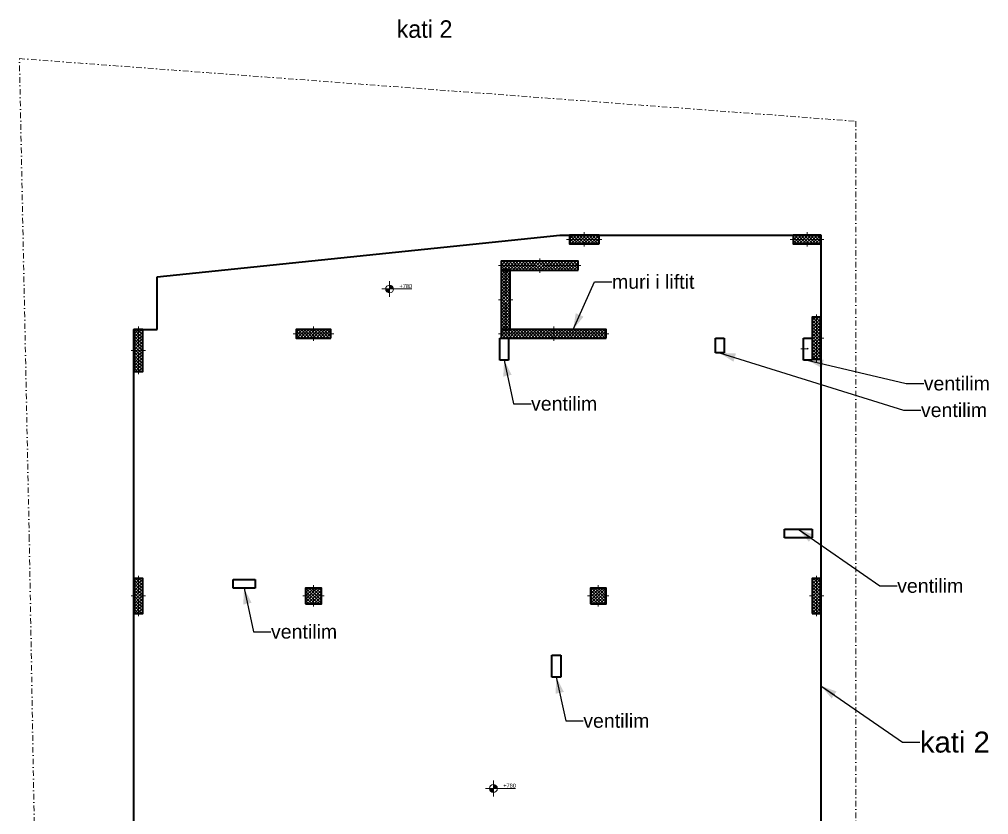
# Model space of a CAD drawing. Header units: millimetres. Extents: x -1861990 to -1834248, y -2748569 to -2679967.
# Drawn here: x -1861990 to -1834248, y -2702718 to -2679967 of the extents above; entities that cross this region are included whole.
import ezdxf

# ---------------------------------------------------------------- set-up
doc = ezdxf.new("R2010")
doc.units = ezdxf.units.MM
doc.header["$MEASUREMENT"] = 0
doc.linetypes.add('Dot & Dashed', pattern=[335.138881, 158.75, -88.194444, 0, -88.194437])
for name, color, linetype, lineweight in [('01. Tabela e dimensionimit_Pen_No__40', 4, 'Continuous', 35), ('A - Parcela_Pen_No__20', 1, 'Continuous', 0), ('A - Shtyllat_Pen_No__101', 252, 'Continuous', 13), ('A - Shtyllat_Pen_No__22', 8, 'Continuous', 35), ('Annotation - Label_Pen_No__2', 8, 'Continuous', 15), ('Annotation - Label_Pen_No__40', 4, 'Continuous', 35), ('Drawing & Figure_Pen_No__40', 4, 'Continuous', 35)]:
    doc.layers.add(name, color=color, linetype=linetype, lineweight=lineweight)
for name, color, linetype in [('A - Shtyllat', 7, 'Continuous'), ('Dimensioning - General', 7, 'Continuous'), ('Drawing & Figure', 7, 'Continuous')]:
    doc.layers.add(name, color=color, linetype=linetype)
for name, color, linetype, lineweight, true_color in [('Dimensioning - General_Pen_No__176', 7, 'Continuous', 15, 0x93a0c6), ('Drawing & Figure_Pen_No__161', 7, 'Continuous', 13, 0x6a6a6a), ('Drawing & Figure_Pen_No__176', 7, 'Continuous', 15, 0x93a0c6), ('Drawing & Figure_Pen_No__81', 7, 'Continuous', 20, 0x6a6a6a)]:
    doc.layers.add(name, color=color, linetype=linetype, lineweight=lineweight, true_color=true_color)
doc.styles.add('GENERATED_STYLE_1', font='')
doc.styles.add('GENERATED_STYLE_2', font='')
doc.styles.get('GENERATED_STYLE_1').set_extended_font_data('Century Gothic')
doc.styles.get('GENERATED_STYLE_2').set_extended_font_data('Arial')
doc.dimstyles.new('GENERATED_STYLE__1', dxfattribs={"dimtxt": 0.18, "dimasz": 456, "dimexe": 0.18, "dimexo": 0.0625, "dimgap": 0, "dimtad": 0, "dimtih": 1, "dimtoh": 1, "dimdec": 4, "dimzin": 0, "dimdsep": 46, "dimcen": 0.09, "dimadec": 0, "dimazin": 0, "dimtfac": 1, "dimtdec": 4, "dimtmove": 0, "dimatfit": 3, "dimldrblk": 'ARROWHEAD_5', "dimfxl": 0, "dimtolj": 1, "dimtzin": 0, "dimarcsym": 0})
pattern_1 = [(45, (-3432101.99, -2046631.03), (-45.961939, 45.961939), []), (135, (-3432101.99, -2046631.03), (45.961939, 45.961939), [])]

# ---------------------------------------------------------------- blocks, each defined once
blk = doc.blocks.new('Column_1', base_point=(-1846696, -2688963))
at = {"layer": 'A - Shtyllat_Pen_No__101', "linetype": 'Continuous', "lineweight": 13}
h = blk.add_hatch(dxfattribs=at)
h.set_pattern_fill('Concrete_Block', color=252, style=0, pattern_type=2)
h.set_pattern_definition(pattern_1)
h.paths.add_polyline_path([(-1845196, -2689088), (-1845196, -2688838), (-1848196, -2688838), (-1848196, -2689088)])
at = {"layer": 'A - Shtyllat_Pen_No__101', "color": 252, "linetype": 'Continuous', "lineweight": 13}
for p, q in [((-1846696, -2688883), (-1846696, -2688758)), ((-1846776, -2688963), (-1848276, -2688963)), ((-1846696, -2689043), (-1846696, -2689168)), ((-1846616, -2688963), (-1845116, -2688963))]:
    blk.add_line(p, q, dxfattribs=at)
blk.add_point((-1846696, -2688963), dxfattribs=at)
at = {"layer": 'A - Shtyllat_Pen_No__22', "color": 8, "linetype": 'Continuous', "lineweight": 35, "flags": 128}
blk.add_lwpolyline([(-1845196, -2689088), (-1845196, -2688838), (-1848196, -2688838), (-1848196, -2689088)], close=True, dxfattribs=at)
blk = doc.blocks.new('Column_2', base_point=(-1847096, -2687013))
at = {"layer": 'A - Shtyllat_Pen_No__101', "linetype": 'Continuous', "lineweight": 13}
h = blk.add_hatch(dxfattribs=at)
h.set_pattern_fill('Concrete_Block', color=252, style=0, pattern_type=2)
h.set_pattern_definition(pattern_1)
h.paths.add_polyline_path([(-1845996, -2687138), (-1845996, -2686888), (-1848196, -2686888), (-1848196, -2687138)])
at = {"layer": 'A - Shtyllat_Pen_No__101', "color": 252, "linetype": 'Continuous', "lineweight": 13}
for p, q in [((-1847096, -2686933), (-1847096, -2686808)), ((-1847176, -2687013), (-1848276, -2687013)), ((-1847096, -2687093), (-1847096, -2687218)), ((-1847016, -2687013), (-1845916, -2687013))]:
    blk.add_line(p, q, dxfattribs=at)
blk.add_point((-1847096, -2687013), dxfattribs=at)
at = {"layer": 'A - Shtyllat_Pen_No__22', "color": 8, "linetype": 'Continuous', "lineweight": 35, "flags": 128}
blk.add_lwpolyline([(-1845996, -2687138), (-1845996, -2686888), (-1848196, -2686888), (-1848196, -2687138)], close=True, dxfattribs=at)
blk = doc.blocks.new('Column_3', base_point=(-1848071, -2687988))
at = {"layer": 'A - Shtyllat_Pen_No__101', "linetype": 'Continuous', "lineweight": 13}
h = blk.add_hatch(dxfattribs=at)
h.set_pattern_fill('Concrete_Block', color=252, style=0, pattern_type=2)
h.set_pattern_definition(pattern_1)
h.paths.add_polyline_path([(-1847946, -2687138), (-1848196, -2687138), (-1848196, -2688838), (-1847946, -2688838)])
at = {"layer": 'A - Shtyllat_Pen_No__101', "color": 252, "linetype": 'Continuous', "lineweight": 13}
for p, q in [((-1848071, -2687908), (-1848071, -2687058)), ((-1848151, -2687988), (-1848276, -2687988)), ((-1848071, -2688068), (-1848071, -2688918)), ((-1847991, -2687988), (-1847866, -2687988))]:
    blk.add_line(p, q, dxfattribs=at)
blk.add_point((-1848071, -2687988), dxfattribs=at)
at = {"layer": 'A - Shtyllat_Pen_No__22', "color": 8, "linetype": 'Continuous', "lineweight": 35, "flags": 128}
blk.add_lwpolyline([(-1847946, -2687138), (-1848196, -2687138), (-1848196, -2688838), (-1847946, -2688838)], close=True, dxfattribs=at)
blk = doc.blocks.new('Column_4', base_point=(-1845421, -2696463))
at = {"layer": 'A - Shtyllat_Pen_No__101', "linetype": 'Continuous', "lineweight": 13}
h = blk.add_hatch(dxfattribs=at)
h.set_pattern_fill('Concrete_Block', color=252, style=0, pattern_type=2)
h.set_pattern_definition(pattern_1)
h.paths.add_polyline_path([(-1845646, -2696688), (-1845196, -2696688), (-1845196, -2696238), (-1845646, -2696238)])
at = {"layer": 'A - Shtyllat_Pen_No__101', "color": 252, "linetype": 'Continuous', "lineweight": 13}
for p, q in [((-1845421, -2696383), (-1845421, -2696158)), ((-1845501, -2696463), (-1845726, -2696463)), ((-1845421, -2696543), (-1845421, -2696768)), ((-1845341, -2696463), (-1845116, -2696463))]:
    blk.add_line(p, q, dxfattribs=at)
blk.add_point((-1845421, -2696463), dxfattribs=at)
at = {"layer": 'A - Shtyllat_Pen_No__22', "color": 8, "linetype": 'Continuous', "lineweight": 35, "flags": 128}
blk.add_lwpolyline([(-1845646, -2696688), (-1845196, -2696688), (-1845196, -2696238), (-1845646, -2696238)], close=True, dxfattribs=at)
blk = doc.blocks.new('Column_5', base_point=(-1853571, -2696463))
at = {"layer": 'A - Shtyllat_Pen_No__101', "linetype": 'Continuous', "lineweight": 13}
h = blk.add_hatch(dxfattribs=at)
h.set_pattern_fill('Concrete_Block', color=252, style=0, pattern_type=2)
h.set_pattern_definition(pattern_1)
h.paths.add_polyline_path([(-1853796, -2696688), (-1853346, -2696688), (-1853346, -2696238), (-1853796, -2696238)])
at = {"layer": 'A - Shtyllat_Pen_No__101', "color": 252, "linetype": 'Continuous', "lineweight": 13}
for p, q in [((-1853571, -2696383), (-1853571, -2696158)), ((-1853651, -2696463), (-1853876, -2696463)), ((-1853571, -2696543), (-1853571, -2696768)), ((-1853491, -2696463), (-1853266, -2696463))]:
    blk.add_line(p, q, dxfattribs=at)
blk.add_point((-1853571, -2696463), dxfattribs=at)
at = {"layer": 'A - Shtyllat_Pen_No__22', "color": 8, "linetype": 'Continuous', "lineweight": 35, "flags": 128}
blk.add_lwpolyline([(-1853796, -2696688), (-1853346, -2696688), (-1853346, -2696238), (-1853796, -2696238)], close=True, dxfattribs=at)
blk = doc.blocks.new('Column_6', base_point=(-1839171, -2696463))
at = {"layer": 'A - Shtyllat_Pen_No__101', "linetype": 'Continuous', "lineweight": 13}
h = blk.add_hatch(dxfattribs=at)
h.set_pattern_fill('Concrete_Block', color=252, style=0, pattern_type=2)
h.set_pattern_definition(pattern_1)
h.paths.add_polyline_path([(-1839296, -2696963), (-1839046, -2696963), (-1839046, -2695963), (-1839296, -2695963)])
at = {"layer": 'A - Shtyllat_Pen_No__101', "color": 252, "linetype": 'Continuous', "lineweight": 13}
for p, q in [((-1839171, -2696383), (-1839171, -2695883)), ((-1839251, -2696463), (-1839376, -2696463)), ((-1839171, -2696543), (-1839171, -2697043)), ((-1839091, -2696463), (-1838966, -2696463))]:
    blk.add_line(p, q, dxfattribs=at)
blk.add_point((-1839171, -2696463), dxfattribs=at)
at = {"layer": 'A - Shtyllat_Pen_No__22', "color": 8, "linetype": 'Continuous', "lineweight": 35, "flags": 128}
blk.add_lwpolyline([(-1839296, -2696963), (-1839046, -2696963), (-1839046, -2695963), (-1839296, -2695963)], close=True, dxfattribs=at)
blk = doc.blocks.new('Column_7', base_point=(-1858585, -2696463))
at = {"layer": 'A - Shtyllat_Pen_No__101', "linetype": 'Continuous', "lineweight": 13}
h = blk.add_hatch(dxfattribs=at)
h.set_pattern_fill('Concrete_Block', color=252, style=0, pattern_type=2)
h.set_pattern_definition(pattern_1)
h.paths.add_polyline_path([(-1858710, -2696963), (-1858460, -2696963), (-1858460, -2695963), (-1858710, -2695963)])
at = {"layer": 'A - Shtyllat_Pen_No__101', "color": 252, "linetype": 'Continuous', "lineweight": 13}
for p, q in [((-1858585, -2696383), (-1858585, -2695883)), ((-1858665, -2696463), (-1858790, -2696463)), ((-1858585, -2696543), (-1858585, -2697043)), ((-1858505, -2696463), (-1858380, -2696463))]:
    blk.add_line(p, q, dxfattribs=at)
blk.add_point((-1858585, -2696463), dxfattribs=at)
at = {"layer": 'A - Shtyllat_Pen_No__22', "color": 8, "linetype": 'Continuous', "lineweight": 35, "flags": 128}
blk.add_lwpolyline([(-1858710, -2696963), (-1858460, -2696963), (-1858460, -2695963), (-1858710, -2695963)], close=True, dxfattribs=at)
blk = doc.blocks.new('Column_10', base_point=(-1858585, -2689438))
at = {"layer": 'A - Shtyllat_Pen_No__101', "linetype": 'Continuous', "lineweight": 13}
h = blk.add_hatch(dxfattribs=at)
h.set_pattern_fill('Concrete_Block', color=252, style=0, pattern_type=2)
h.set_pattern_definition(pattern_1)
h.paths.add_polyline_path([(-1858710, -2690038), (-1858460, -2690038), (-1858460, -2688838), (-1858710, -2688838)])
at = {"layer": 'A - Shtyllat_Pen_No__101', "color": 252, "linetype": 'Continuous', "lineweight": 13}
for p, q in [((-1858585, -2689358), (-1858585, -2688758)), ((-1858665, -2689438), (-1858790, -2689438)), ((-1858585, -2689518), (-1858585, -2690118)), ((-1858505, -2689438), (-1858380, -2689438))]:
    blk.add_line(p, q, dxfattribs=at)
blk.add_point((-1858585, -2689438), dxfattribs=at)
at = {"layer": 'A - Shtyllat_Pen_No__22', "color": 8, "linetype": 'Continuous', "lineweight": 35, "flags": 128}
blk.add_lwpolyline([(-1858710, -2690038), (-1858460, -2690038), (-1858460, -2688838), (-1858710, -2688838)], close=True, dxfattribs=at)
blk = doc.blocks.new('Column_11', base_point=(-1839171, -2689088))
at = {"layer": 'A - Shtyllat_Pen_No__101', "linetype": 'Continuous', "lineweight": 13}
h = blk.add_hatch(dxfattribs=at)
h.set_pattern_fill('Concrete_Block', color=252, style=0, pattern_type=2)
h.set_pattern_definition(pattern_1)
h.paths.add_polyline_path([(-1839296, -2689688), (-1839046, -2689688), (-1839046, -2688488), (-1839296, -2688488)])
at = {"layer": 'A - Shtyllat_Pen_No__101', "color": 252, "linetype": 'Continuous', "lineweight": 13}
for p, q in [((-1839171, -2689008), (-1839171, -2688408)), ((-1839251, -2689088), (-1839376, -2689088)), ((-1839171, -2689168), (-1839171, -2689768)), ((-1839091, -2689088), (-1838966, -2689088))]:
    blk.add_line(p, q, dxfattribs=at)
blk.add_point((-1839171, -2689088), dxfattribs=at)
at = {"layer": 'A - Shtyllat_Pen_No__22', "color": 8, "linetype": 'Continuous', "lineweight": 35, "flags": 128}
blk.add_lwpolyline([(-1839296, -2689688), (-1839046, -2689688), (-1839046, -2688488), (-1839296, -2688488)], close=True, dxfattribs=at)
blk = doc.blocks.new('Column_12', base_point=(-1839446, -2686263))
at = {"layer": 'A - Shtyllat_Pen_No__101', "linetype": 'Continuous', "lineweight": 13}
h = blk.add_hatch(dxfattribs=at)
h.set_pattern_fill('Concrete_Block', color=252, style=0, pattern_type=2)
h.set_pattern_definition(pattern_1)
h.paths.add_polyline_path([(-1839046, -2686388), (-1839046, -2686138), (-1839846, -2686138), (-1839846, -2686388)])
at = {"layer": 'A - Shtyllat_Pen_No__101', "color": 252, "linetype": 'Continuous', "lineweight": 13}
for p, q in [((-1839526, -2686263), (-1839926, -2686263)), ((-1839446, -2686183), (-1839446, -2686058)), ((-1839366, -2686263), (-1838966, -2686263)), ((-1839446, -2686343), (-1839446, -2686468))]:
    blk.add_line(p, q, dxfattribs=at)
blk.add_point((-1839446, -2686263), dxfattribs=at)
at = {"layer": 'A - Shtyllat_Pen_No__22', "color": 8, "linetype": 'Continuous', "lineweight": 35, "flags": 128}
blk.add_lwpolyline([(-1839046, -2686388), (-1839046, -2686138), (-1839846, -2686138), (-1839846, -2686388)], close=True, dxfattribs=at)
blk = doc.blocks.new('Column_13', base_point=(-1846696, -2688963))
at = {"layer": 'A - Shtyllat_Pen_No__101', "linetype": 'Continuous', "lineweight": 13}
h = blk.add_hatch(dxfattribs=at)
h.set_pattern_fill('Concrete_Block', color=252, style=0, pattern_type=2)
h.set_pattern_definition(pattern_1)
h.paths.add_polyline_path([(-1845196, -2689088), (-1845196, -2688838), (-1848196, -2688838), (-1848196, -2689088)])
at = {"layer": 'A - Shtyllat_Pen_No__101', "color": 252, "linetype": 'Continuous', "lineweight": 13}
for p, q in [((-1846696, -2688883), (-1846696, -2688758)), ((-1846776, -2688963), (-1848276, -2688963)), ((-1846696, -2689043), (-1846696, -2689168)), ((-1846616, -2688963), (-1845116, -2688963))]:
    blk.add_line(p, q, dxfattribs=at)
blk.add_point((-1846696, -2688963), dxfattribs=at)
at = {"layer": 'A - Shtyllat_Pen_No__22', "color": 8, "linetype": 'Continuous', "lineweight": 35, "flags": 128}
blk.add_lwpolyline([(-1845196, -2689088), (-1845196, -2688838), (-1848196, -2688838), (-1848196, -2689088)], close=True, dxfattribs=at)
blk = doc.blocks.new('Column_14', base_point=(-1847096, -2687013))
at = {"layer": 'A - Shtyllat_Pen_No__101', "linetype": 'Continuous', "lineweight": 13}
h = blk.add_hatch(dxfattribs=at)
h.set_pattern_fill('Concrete_Block', color=252, style=0, pattern_type=2)
h.set_pattern_definition(pattern_1)
h.paths.add_polyline_path([(-1845996, -2687138), (-1845996, -2686888), (-1848196, -2686888), (-1848196, -2687138)])
at = {"layer": 'A - Shtyllat_Pen_No__101', "color": 252, "linetype": 'Continuous', "lineweight": 13}
for p, q in [((-1847096, -2686933), (-1847096, -2686808)), ((-1847176, -2687013), (-1848276, -2687013)), ((-1847096, -2687093), (-1847096, -2687218)), ((-1847016, -2687013), (-1845916, -2687013))]:
    blk.add_line(p, q, dxfattribs=at)
blk.add_point((-1847096, -2687013), dxfattribs=at)
at = {"layer": 'A - Shtyllat_Pen_No__22', "color": 8, "linetype": 'Continuous', "lineweight": 35, "flags": 128}
blk.add_lwpolyline([(-1845996, -2687138), (-1845996, -2686888), (-1848196, -2686888), (-1848196, -2687138)], close=True, dxfattribs=at)
blk = doc.blocks.new('Column_15', base_point=(-1848071, -2687988))
at = {"layer": 'A - Shtyllat_Pen_No__101', "linetype": 'Continuous', "lineweight": 13}
h = blk.add_hatch(dxfattribs=at)
h.set_pattern_fill('Concrete_Block', color=252, style=0, pattern_type=2)
h.set_pattern_definition(pattern_1)
h.paths.add_polyline_path([(-1847946, -2687138), (-1848196, -2687138), (-1848196, -2688838), (-1847946, -2688838)])
at = {"layer": 'A - Shtyllat_Pen_No__101', "color": 252, "linetype": 'Continuous', "lineweight": 13}
for p, q in [((-1848071, -2687908), (-1848071, -2687058)), ((-1848151, -2687988), (-1848276, -2687988)), ((-1848071, -2688068), (-1848071, -2688918)), ((-1847991, -2687988), (-1847866, -2687988))]:
    blk.add_line(p, q, dxfattribs=at)
blk.add_point((-1848071, -2687988), dxfattribs=at)
at = {"layer": 'A - Shtyllat_Pen_No__22', "color": 8, "linetype": 'Continuous', "lineweight": 35, "flags": 128}
blk.add_lwpolyline([(-1847946, -2687138), (-1848196, -2687138), (-1848196, -2688838), (-1847946, -2688838)], close=True, dxfattribs=at)
blk = doc.blocks.new('Column_16', base_point=(-1845421, -2696463))
at = {"layer": 'A - Shtyllat_Pen_No__101', "linetype": 'Continuous', "lineweight": 13}
h = blk.add_hatch(dxfattribs=at)
h.set_pattern_fill('Concrete_Block', color=252, style=0, pattern_type=2)
h.set_pattern_definition(pattern_1)
h.paths.add_polyline_path([(-1845646, -2696688), (-1845196, -2696688), (-1845196, -2696238), (-1845646, -2696238)])
at = {"layer": 'A - Shtyllat_Pen_No__101', "color": 252, "linetype": 'Continuous', "lineweight": 13}
for p, q in [((-1845421, -2696383), (-1845421, -2696158)), ((-1845501, -2696463), (-1845726, -2696463)), ((-1845421, -2696543), (-1845421, -2696768)), ((-1845341, -2696463), (-1845116, -2696463))]:
    blk.add_line(p, q, dxfattribs=at)
blk.add_point((-1845421, -2696463), dxfattribs=at)
at = {"layer": 'A - Shtyllat_Pen_No__22', "color": 8, "linetype": 'Continuous', "lineweight": 35, "flags": 128}
blk.add_lwpolyline([(-1845646, -2696688), (-1845196, -2696688), (-1845196, -2696238), (-1845646, -2696238)], close=True, dxfattribs=at)
blk = doc.blocks.new('Column_17', base_point=(-1853571, -2696463))
at = {"layer": 'A - Shtyllat_Pen_No__101', "linetype": 'Continuous', "lineweight": 13}
h = blk.add_hatch(dxfattribs=at)
h.set_pattern_fill('Concrete_Block', color=252, style=0, pattern_type=2)
h.set_pattern_definition(pattern_1)
h.paths.add_polyline_path([(-1853796, -2696688), (-1853346, -2696688), (-1853346, -2696238), (-1853796, -2696238)])
at = {"layer": 'A - Shtyllat_Pen_No__101', "color": 252, "linetype": 'Continuous', "lineweight": 13}
for p, q in [((-1853571, -2696383), (-1853571, -2696158)), ((-1853651, -2696463), (-1853876, -2696463)), ((-1853571, -2696543), (-1853571, -2696768)), ((-1853491, -2696463), (-1853266, -2696463))]:
    blk.add_line(p, q, dxfattribs=at)
blk.add_point((-1853571, -2696463), dxfattribs=at)
at = {"layer": 'A - Shtyllat_Pen_No__22', "color": 8, "linetype": 'Continuous', "lineweight": 35, "flags": 128}
blk.add_lwpolyline([(-1853796, -2696688), (-1853346, -2696688), (-1853346, -2696238), (-1853796, -2696238)], close=True, dxfattribs=at)
blk = doc.blocks.new('Column_18', base_point=(-1839171, -2696463))
at = {"layer": 'A - Shtyllat_Pen_No__101', "linetype": 'Continuous', "lineweight": 13}
h = blk.add_hatch(dxfattribs=at)
h.set_pattern_fill('Concrete_Block', color=252, style=0, pattern_type=2)
h.set_pattern_definition(pattern_1)
h.paths.add_polyline_path([(-1839296, -2696963), (-1839046, -2696963), (-1839046, -2695963), (-1839296, -2695963)])
at = {"layer": 'A - Shtyllat_Pen_No__101', "color": 252, "linetype": 'Continuous', "lineweight": 13}
for p, q in [((-1839171, -2696383), (-1839171, -2695883)), ((-1839251, -2696463), (-1839376, -2696463)), ((-1839171, -2696543), (-1839171, -2697043)), ((-1839091, -2696463), (-1838966, -2696463))]:
    blk.add_line(p, q, dxfattribs=at)
blk.add_point((-1839171, -2696463), dxfattribs=at)
at = {"layer": 'A - Shtyllat_Pen_No__22', "color": 8, "linetype": 'Continuous', "lineweight": 35, "flags": 128}
blk.add_lwpolyline([(-1839296, -2696963), (-1839046, -2696963), (-1839046, -2695963), (-1839296, -2695963)], close=True, dxfattribs=at)
blk = doc.blocks.new('Column_19', base_point=(-1858585, -2696463))
at = {"layer": 'A - Shtyllat_Pen_No__101', "linetype": 'Continuous', "lineweight": 13}
h = blk.add_hatch(dxfattribs=at)
h.set_pattern_fill('Concrete_Block', color=252, style=0, pattern_type=2)
h.set_pattern_definition(pattern_1)
h.paths.add_polyline_path([(-1858710, -2696963), (-1858460, -2696963), (-1858460, -2695963), (-1858710, -2695963)])
at = {"layer": 'A - Shtyllat_Pen_No__101', "color": 252, "linetype": 'Continuous', "lineweight": 13}
for p, q in [((-1858585, -2696383), (-1858585, -2695883)), ((-1858665, -2696463), (-1858790, -2696463)), ((-1858585, -2696543), (-1858585, -2697043)), ((-1858505, -2696463), (-1858380, -2696463))]:
    blk.add_line(p, q, dxfattribs=at)
blk.add_point((-1858585, -2696463), dxfattribs=at)
at = {"layer": 'A - Shtyllat_Pen_No__22', "color": 8, "linetype": 'Continuous', "lineweight": 35, "flags": 128}
blk.add_lwpolyline([(-1858710, -2696963), (-1858460, -2696963), (-1858460, -2695963), (-1858710, -2695963)], close=True, dxfattribs=at)
blk = doc.blocks.new('Column_22', base_point=(-1858585, -2689438))
at = {"layer": 'A - Shtyllat_Pen_No__101', "linetype": 'Continuous', "lineweight": 13}
h = blk.add_hatch(dxfattribs=at)
h.set_pattern_fill('Concrete_Block', color=252, style=0, pattern_type=2)
h.set_pattern_definition(pattern_1)
h.paths.add_polyline_path([(-1858710, -2690038), (-1858460, -2690038), (-1858460, -2688838), (-1858710, -2688838)])
at = {"layer": 'A - Shtyllat_Pen_No__101', "color": 252, "linetype": 'Continuous', "lineweight": 13}
for p, q in [((-1858585, -2689358), (-1858585, -2688758)), ((-1858665, -2689438), (-1858790, -2689438)), ((-1858585, -2689518), (-1858585, -2690118)), ((-1858505, -2689438), (-1858380, -2689438))]:
    blk.add_line(p, q, dxfattribs=at)
blk.add_point((-1858585, -2689438), dxfattribs=at)
at = {"layer": 'A - Shtyllat_Pen_No__22', "color": 8, "linetype": 'Continuous', "lineweight": 35, "flags": 128}
blk.add_lwpolyline([(-1858710, -2690038), (-1858460, -2690038), (-1858460, -2688838), (-1858710, -2688838)], close=True, dxfattribs=at)
blk = doc.blocks.new('Column_23', base_point=(-1839171, -2689088))
at = {"layer": 'A - Shtyllat_Pen_No__101', "linetype": 'Continuous', "lineweight": 13}
h = blk.add_hatch(dxfattribs=at)
h.set_pattern_fill('Concrete_Block', color=252, style=0, pattern_type=2)
h.set_pattern_definition(pattern_1)
h.paths.add_polyline_path([(-1839296, -2689688), (-1839046, -2689688), (-1839046, -2688488), (-1839296, -2688488)])
at = {"layer": 'A - Shtyllat_Pen_No__101', "color": 252, "linetype": 'Continuous', "lineweight": 13}
for p, q in [((-1839171, -2689008), (-1839171, -2688408)), ((-1839251, -2689088), (-1839376, -2689088)), ((-1839171, -2689168), (-1839171, -2689768)), ((-1839091, -2689088), (-1838966, -2689088))]:
    blk.add_line(p, q, dxfattribs=at)
blk.add_point((-1839171, -2689088), dxfattribs=at)
at = {"layer": 'A - Shtyllat_Pen_No__22', "color": 8, "linetype": 'Continuous', "lineweight": 35, "flags": 128}
blk.add_lwpolyline([(-1839296, -2689688), (-1839046, -2689688), (-1839046, -2688488), (-1839296, -2688488)], close=True, dxfattribs=at)
blk = doc.blocks.new('Column_24', base_point=(-1839446, -2686263))
at = {"layer": 'A - Shtyllat_Pen_No__101', "linetype": 'Continuous', "lineweight": 13}
h = blk.add_hatch(dxfattribs=at)
h.set_pattern_fill('Concrete_Block', color=252, style=0, pattern_type=2)
h.set_pattern_definition(pattern_1)
h.paths.add_polyline_path([(-1839046, -2686388), (-1839046, -2686138), (-1839846, -2686138), (-1839846, -2686388)])
at = {"layer": 'A - Shtyllat_Pen_No__101', "color": 252, "linetype": 'Continuous', "lineweight": 13}
for p, q in [((-1839526, -2686263), (-1839926, -2686263)), ((-1839446, -2686183), (-1839446, -2686058)), ((-1839366, -2686263), (-1838966, -2686263)), ((-1839446, -2686343), (-1839446, -2686468))]:
    blk.add_line(p, q, dxfattribs=at)
blk.add_point((-1839446, -2686263), dxfattribs=at)
at = {"layer": 'A - Shtyllat_Pen_No__22', "color": 8, "linetype": 'Continuous', "lineweight": 35, "flags": 128}
blk.add_lwpolyline([(-1839046, -2686388), (-1839046, -2686138), (-1839846, -2686138), (-1839846, -2686388)], close=True, dxfattribs=at)
blk = doc.blocks.new('Column_25', base_point=(-1846696, -2688963))
at = {"layer": 'A - Shtyllat_Pen_No__101', "linetype": 'Continuous', "lineweight": 13}
h = blk.add_hatch(dxfattribs=at)
h.set_pattern_fill('Concrete_Block', color=252, style=0, pattern_type=2)
h.set_pattern_definition(pattern_1)
h.paths.add_polyline_path([(-1845196, -2689088), (-1845196, -2688838), (-1848196, -2688838), (-1848196, -2689088)])
at = {"layer": 'A - Shtyllat_Pen_No__101', "color": 252, "linetype": 'Continuous', "lineweight": 13}
for p, q in [((-1846696, -2688883), (-1846696, -2688758)), ((-1846776, -2688963), (-1848276, -2688963)), ((-1846696, -2689043), (-1846696, -2689168)), ((-1846616, -2688963), (-1845116, -2688963))]:
    blk.add_line(p, q, dxfattribs=at)
blk.add_point((-1846696, -2688963), dxfattribs=at)
at = {"layer": 'A - Shtyllat_Pen_No__22', "color": 8, "linetype": 'Continuous', "lineweight": 35, "flags": 128}
blk.add_lwpolyline([(-1845196, -2689088), (-1845196, -2688838), (-1848196, -2688838), (-1848196, -2689088)], close=True, dxfattribs=at)
blk = doc.blocks.new('Column_26', base_point=(-1847096, -2687013))
at = {"layer": 'A - Shtyllat_Pen_No__101', "linetype": 'Continuous', "lineweight": 13}
h = blk.add_hatch(dxfattribs=at)
h.set_pattern_fill('Concrete_Block', color=252, style=0, pattern_type=2)
h.set_pattern_definition(pattern_1)
h.paths.add_polyline_path([(-1845996, -2687138), (-1845996, -2686888), (-1848196, -2686888), (-1848196, -2687138)])
at = {"layer": 'A - Shtyllat_Pen_No__101', "color": 252, "linetype": 'Continuous', "lineweight": 13}
for p, q in [((-1847096, -2686933), (-1847096, -2686808)), ((-1847176, -2687013), (-1848276, -2687013)), ((-1847096, -2687093), (-1847096, -2687218)), ((-1847016, -2687013), (-1845916, -2687013))]:
    blk.add_line(p, q, dxfattribs=at)
blk.add_point((-1847096, -2687013), dxfattribs=at)
at = {"layer": 'A - Shtyllat_Pen_No__22', "color": 8, "linetype": 'Continuous', "lineweight": 35, "flags": 128}
blk.add_lwpolyline([(-1845996, -2687138), (-1845996, -2686888), (-1848196, -2686888), (-1848196, -2687138)], close=True, dxfattribs=at)
blk = doc.blocks.new('Column_27', base_point=(-1848071, -2687988))
at = {"layer": 'A - Shtyllat_Pen_No__101', "linetype": 'Continuous', "lineweight": 13}
h = blk.add_hatch(dxfattribs=at)
h.set_pattern_fill('Concrete_Block', color=252, style=0, pattern_type=2)
h.set_pattern_definition(pattern_1)
h.paths.add_polyline_path([(-1847946, -2687138), (-1848196, -2687138), (-1848196, -2688838), (-1847946, -2688838)])
at = {"layer": 'A - Shtyllat_Pen_No__101', "color": 252, "linetype": 'Continuous', "lineweight": 13}
for p, q in [((-1848071, -2687908), (-1848071, -2687058)), ((-1848151, -2687988), (-1848276, -2687988)), ((-1848071, -2688068), (-1848071, -2688918)), ((-1847991, -2687988), (-1847866, -2687988))]:
    blk.add_line(p, q, dxfattribs=at)
blk.add_point((-1848071, -2687988), dxfattribs=at)
at = {"layer": 'A - Shtyllat_Pen_No__22', "color": 8, "linetype": 'Continuous', "lineweight": 35, "flags": 128}
blk.add_lwpolyline([(-1847946, -2687138), (-1848196, -2687138), (-1848196, -2688838), (-1847946, -2688838)], close=True, dxfattribs=at)
blk = doc.blocks.new('Column_31', base_point=(-1845421, -2696463))
at = {"layer": 'A - Shtyllat_Pen_No__101', "linetype": 'Continuous', "lineweight": 13}
h = blk.add_hatch(dxfattribs=at)
h.set_pattern_fill('Concrete_Block', color=252, style=0, pattern_type=2)
h.set_pattern_definition(pattern_1)
h.paths.add_polyline_path([(-1845646, -2696688), (-1845196, -2696688), (-1845196, -2696238), (-1845646, -2696238)])
at = {"layer": 'A - Shtyllat_Pen_No__101', "color": 252, "linetype": 'Continuous', "lineweight": 13}
for p, q in [((-1845421, -2696383), (-1845421, -2696158)), ((-1845501, -2696463), (-1845726, -2696463)), ((-1845421, -2696543), (-1845421, -2696768)), ((-1845341, -2696463), (-1845116, -2696463))]:
    blk.add_line(p, q, dxfattribs=at)
blk.add_point((-1845421, -2696463), dxfattribs=at)
at = {"layer": 'A - Shtyllat_Pen_No__22', "color": 8, "linetype": 'Continuous', "lineweight": 35, "flags": 128}
blk.add_lwpolyline([(-1845646, -2696688), (-1845196, -2696688), (-1845196, -2696238), (-1845646, -2696238)], close=True, dxfattribs=at)
blk = doc.blocks.new('Column_32', base_point=(-1853571, -2696463))
at = {"layer": 'A - Shtyllat_Pen_No__101', "linetype": 'Continuous', "lineweight": 13}
h = blk.add_hatch(dxfattribs=at)
h.set_pattern_fill('Concrete_Block', color=252, style=0, pattern_type=2)
h.set_pattern_definition(pattern_1)
h.paths.add_polyline_path([(-1853796, -2696688), (-1853346, -2696688), (-1853346, -2696238), (-1853796, -2696238)])
at = {"layer": 'A - Shtyllat_Pen_No__101', "color": 252, "linetype": 'Continuous', "lineweight": 13}
for p, q in [((-1853571, -2696383), (-1853571, -2696158)), ((-1853651, -2696463), (-1853876, -2696463)), ((-1853571, -2696543), (-1853571, -2696768)), ((-1853491, -2696463), (-1853266, -2696463))]:
    blk.add_line(p, q, dxfattribs=at)
blk.add_point((-1853571, -2696463), dxfattribs=at)
at = {"layer": 'A - Shtyllat_Pen_No__22', "color": 8, "linetype": 'Continuous', "lineweight": 35, "flags": 128}
blk.add_lwpolyline([(-1853796, -2696688), (-1853346, -2696688), (-1853346, -2696238), (-1853796, -2696238)], close=True, dxfattribs=at)
blk = doc.blocks.new('Column_33', base_point=(-1839171, -2696463))
at = {"layer": 'A - Shtyllat_Pen_No__101', "linetype": 'Continuous', "lineweight": 13}
h = blk.add_hatch(dxfattribs=at)
h.set_pattern_fill('Concrete_Block', color=252, style=0, pattern_type=2)
h.set_pattern_definition(pattern_1)
h.paths.add_polyline_path([(-1839296, -2696963), (-1839046, -2696963), (-1839046, -2695963), (-1839296, -2695963)])
at = {"layer": 'A - Shtyllat_Pen_No__101', "color": 252, "linetype": 'Continuous', "lineweight": 13}
for p, q in [((-1839171, -2696383), (-1839171, -2695883)), ((-1839251, -2696463), (-1839376, -2696463)), ((-1839171, -2696543), (-1839171, -2697043)), ((-1839091, -2696463), (-1838966, -2696463))]:
    blk.add_line(p, q, dxfattribs=at)
blk.add_point((-1839171, -2696463), dxfattribs=at)
at = {"layer": 'A - Shtyllat_Pen_No__22', "color": 8, "linetype": 'Continuous', "lineweight": 35, "flags": 128}
blk.add_lwpolyline([(-1839296, -2696963), (-1839046, -2696963), (-1839046, -2695963), (-1839296, -2695963)], close=True, dxfattribs=at)
blk = doc.blocks.new('Column_34', base_point=(-1853571, -2688963))
at = {"layer": 'A - Shtyllat_Pen_No__101', "linetype": 'Continuous', "lineweight": 13}
h = blk.add_hatch(dxfattribs=at)
h.set_pattern_fill('Concrete_Block', color=252, style=0, pattern_type=2)
h.set_pattern_definition(pattern_1)
h.paths.add_polyline_path([(-1853071, -2689088), (-1853071, -2688838), (-1854071, -2688838), (-1854071, -2689088)])
at = {"layer": 'A - Shtyllat_Pen_No__101', "color": 252, "linetype": 'Continuous', "lineweight": 13}
for p, q in [((-1853571, -2688883), (-1853571, -2688758)), ((-1853651, -2688963), (-1854151, -2688963)), ((-1853571, -2689043), (-1853571, -2689168)), ((-1853491, -2688963), (-1852991, -2688963))]:
    blk.add_line(p, q, dxfattribs=at)
blk.add_point((-1853571, -2688963), dxfattribs=at)
at = {"layer": 'A - Shtyllat_Pen_No__22', "color": 8, "linetype": 'Continuous', "lineweight": 35, "flags": 128}
blk.add_lwpolyline([(-1853071, -2689088), (-1853071, -2688838), (-1854071, -2688838), (-1854071, -2689088)], close=True, dxfattribs=at)
blk = doc.blocks.new('Column_35', base_point=(-1858585, -2696463))
at = {"layer": 'A - Shtyllat_Pen_No__101', "linetype": 'Continuous', "lineweight": 13}
h = blk.add_hatch(dxfattribs=at)
h.set_pattern_fill('Concrete_Block', color=252, style=0, pattern_type=2)
h.set_pattern_definition(pattern_1)
h.paths.add_polyline_path([(-1858710, -2696963), (-1858460, -2696963), (-1858460, -2695963), (-1858710, -2695963)])
at = {"layer": 'A - Shtyllat_Pen_No__101', "color": 252, "linetype": 'Continuous', "lineweight": 13}
for p, q in [((-1858585, -2696383), (-1858585, -2695883)), ((-1858665, -2696463), (-1858790, -2696463)), ((-1858585, -2696543), (-1858585, -2697043)), ((-1858505, -2696463), (-1858380, -2696463))]:
    blk.add_line(p, q, dxfattribs=at)
blk.add_point((-1858585, -2696463), dxfattribs=at)
at = {"layer": 'A - Shtyllat_Pen_No__22', "color": 8, "linetype": 'Continuous', "lineweight": 35, "flags": 128}
blk.add_lwpolyline([(-1858710, -2696963), (-1858460, -2696963), (-1858460, -2695963), (-1858710, -2695963)], close=True, dxfattribs=at)
blk = doc.blocks.new('Column_38', base_point=(-1858585, -2689438))
at = {"layer": 'A - Shtyllat_Pen_No__101', "linetype": 'Continuous', "lineweight": 13}
h = blk.add_hatch(dxfattribs=at)
h.set_pattern_fill('Concrete_Block', color=252, style=0, pattern_type=2)
h.set_pattern_definition(pattern_1)
h.paths.add_polyline_path([(-1858710, -2690038), (-1858460, -2690038), (-1858460, -2688838), (-1858710, -2688838)])
at = {"layer": 'A - Shtyllat_Pen_No__101', "color": 252, "linetype": 'Continuous', "lineweight": 13}
for p, q in [((-1858585, -2689358), (-1858585, -2688758)), ((-1858665, -2689438), (-1858790, -2689438)), ((-1858585, -2689518), (-1858585, -2690118)), ((-1858505, -2689438), (-1858380, -2689438))]:
    blk.add_line(p, q, dxfattribs=at)
blk.add_point((-1858585, -2689438), dxfattribs=at)
at = {"layer": 'A - Shtyllat_Pen_No__22', "color": 8, "linetype": 'Continuous', "lineweight": 35, "flags": 128}
blk.add_lwpolyline([(-1858710, -2690038), (-1858460, -2690038), (-1858460, -2688838), (-1858710, -2688838)], close=True, dxfattribs=at)
blk = doc.blocks.new('Column_39', base_point=(-1839171, -2689088))
at = {"layer": 'A - Shtyllat_Pen_No__101', "linetype": 'Continuous', "lineweight": 13}
h = blk.add_hatch(dxfattribs=at)
h.set_pattern_fill('Concrete_Block', color=252, style=0, pattern_type=2)
h.set_pattern_definition(pattern_1)
h.paths.add_polyline_path([(-1839296, -2689688), (-1839046, -2689688), (-1839046, -2688488), (-1839296, -2688488)])
at = {"layer": 'A - Shtyllat_Pen_No__101', "color": 252, "linetype": 'Continuous', "lineweight": 13}
for p, q in [((-1839171, -2689008), (-1839171, -2688408)), ((-1839251, -2689088), (-1839376, -2689088)), ((-1839171, -2689168), (-1839171, -2689768)), ((-1839091, -2689088), (-1838966, -2689088))]:
    blk.add_line(p, q, dxfattribs=at)
blk.add_point((-1839171, -2689088), dxfattribs=at)
at = {"layer": 'A - Shtyllat_Pen_No__22', "color": 8, "linetype": 'Continuous', "lineweight": 35, "flags": 128}
blk.add_lwpolyline([(-1839296, -2689688), (-1839046, -2689688), (-1839046, -2688488), (-1839296, -2688488)], close=True, dxfattribs=at)
blk = doc.blocks.new('Column_40', base_point=(-1839446, -2686263))
at = {"layer": 'A - Shtyllat_Pen_No__101', "linetype": 'Continuous', "lineweight": 13}
h = blk.add_hatch(dxfattribs=at)
h.set_pattern_fill('Concrete_Block', color=252, style=0, pattern_type=2)
h.set_pattern_definition(pattern_1)
h.paths.add_polyline_path([(-1839046, -2686388), (-1839046, -2686138), (-1839846, -2686138), (-1839846, -2686388)])
at = {"layer": 'A - Shtyllat_Pen_No__101', "color": 252, "linetype": 'Continuous', "lineweight": 13}
for p, q in [((-1839526, -2686263), (-1839926, -2686263)), ((-1839446, -2686183), (-1839446, -2686058)), ((-1839366, -2686263), (-1838966, -2686263)), ((-1839446, -2686343), (-1839446, -2686468))]:
    blk.add_line(p, q, dxfattribs=at)
blk.add_point((-1839446, -2686263), dxfattribs=at)
at = {"layer": 'A - Shtyllat_Pen_No__22', "color": 8, "linetype": 'Continuous', "lineweight": 35, "flags": 128}
blk.add_lwpolyline([(-1839046, -2686388), (-1839046, -2686138), (-1839846, -2686138), (-1839846, -2686388)], close=True, dxfattribs=at)
blk = doc.blocks.new('Column_41', base_point=(-1846696, -2688963))
at = {"layer": 'A - Shtyllat_Pen_No__101', "linetype": 'Continuous', "lineweight": 13}
h = blk.add_hatch(dxfattribs=at)
h.set_pattern_fill('Concrete_Block', color=252, style=0, pattern_type=2)
h.set_pattern_definition(pattern_1)
h.paths.add_polyline_path([(-1845196, -2689088), (-1845196, -2688838), (-1848196, -2688838), (-1848196, -2689088)])
at = {"layer": 'A - Shtyllat_Pen_No__101', "color": 252, "linetype": 'Continuous', "lineweight": 13}
for p, q in [((-1846696, -2688883), (-1846696, -2688758)), ((-1846776, -2688963), (-1848276, -2688963)), ((-1846696, -2689043), (-1846696, -2689168)), ((-1846616, -2688963), (-1845116, -2688963))]:
    blk.add_line(p, q, dxfattribs=at)
blk.add_point((-1846696, -2688963), dxfattribs=at)
at = {"layer": 'A - Shtyllat_Pen_No__22', "color": 8, "linetype": 'Continuous', "lineweight": 35, "flags": 128}
blk.add_lwpolyline([(-1845196, -2689088), (-1845196, -2688838), (-1848196, -2688838), (-1848196, -2689088)], close=True, dxfattribs=at)
blk = doc.blocks.new('Column_42', base_point=(-1847096, -2687013))
at = {"layer": 'A - Shtyllat_Pen_No__101', "linetype": 'Continuous', "lineweight": 13}
h = blk.add_hatch(dxfattribs=at)
h.set_pattern_fill('Concrete_Block', color=252, style=0, pattern_type=2)
h.set_pattern_definition(pattern_1)
h.paths.add_polyline_path([(-1845996, -2687138), (-1845996, -2686888), (-1848196, -2686888), (-1848196, -2687138)])
at = {"layer": 'A - Shtyllat_Pen_No__101', "color": 252, "linetype": 'Continuous', "lineweight": 13}
for p, q in [((-1847096, -2686933), (-1847096, -2686808)), ((-1847176, -2687013), (-1848276, -2687013)), ((-1847096, -2687093), (-1847096, -2687218)), ((-1847016, -2687013), (-1845916, -2687013))]:
    blk.add_line(p, q, dxfattribs=at)
blk.add_point((-1847096, -2687013), dxfattribs=at)
at = {"layer": 'A - Shtyllat_Pen_No__22', "color": 8, "linetype": 'Continuous', "lineweight": 35, "flags": 128}
blk.add_lwpolyline([(-1845996, -2687138), (-1845996, -2686888), (-1848196, -2686888), (-1848196, -2687138)], close=True, dxfattribs=at)
blk = doc.blocks.new('Column_43', base_point=(-1848071, -2687988))
at = {"layer": 'A - Shtyllat_Pen_No__101', "linetype": 'Continuous', "lineweight": 13}
h = blk.add_hatch(dxfattribs=at)
h.set_pattern_fill('Concrete_Block', color=252, style=0, pattern_type=2)
h.set_pattern_definition(pattern_1)
h.paths.add_polyline_path([(-1847946, -2687138), (-1848196, -2687138), (-1848196, -2688838), (-1847946, -2688838)])
at = {"layer": 'A - Shtyllat_Pen_No__101', "color": 252, "linetype": 'Continuous', "lineweight": 13}
for p, q in [((-1848071, -2687908), (-1848071, -2687058)), ((-1848151, -2687988), (-1848276, -2687988)), ((-1848071, -2688068), (-1848071, -2688918)), ((-1847991, -2687988), (-1847866, -2687988))]:
    blk.add_line(p, q, dxfattribs=at)
blk.add_point((-1848071, -2687988), dxfattribs=at)
at = {"layer": 'A - Shtyllat_Pen_No__22', "color": 8, "linetype": 'Continuous', "lineweight": 35, "flags": 128}
blk.add_lwpolyline([(-1847946, -2687138), (-1848196, -2687138), (-1848196, -2688838), (-1847946, -2688838)], close=True, dxfattribs=at)
blk = doc.blocks.new('Column_45', base_point=(-1845821, -2686263))
at = {"layer": 'A - Shtyllat_Pen_No__101', "linetype": 'Continuous', "lineweight": 13}
h = blk.add_hatch(dxfattribs=at)
h.set_pattern_fill('Concrete_Block', color=252, style=0, pattern_type=2)
h.set_pattern_definition(pattern_1)
h.paths.add_polyline_path([(-1845396, -2686388), (-1845396, -2686138), (-1846246, -2686138), (-1846246, -2686388)])
at = {"layer": 'A - Shtyllat_Pen_No__101', "color": 252, "linetype": 'Continuous', "lineweight": 13}
for p, q in [((-1845901, -2686263), (-1846326, -2686263)), ((-1845821, -2686183), (-1845821, -2686058)), ((-1845741, -2686263), (-1845316, -2686263)), ((-1845821, -2686343), (-1845821, -2686468))]:
    blk.add_line(p, q, dxfattribs=at)
blk.add_point((-1845821, -2686263), dxfattribs=at)
at = {"layer": 'A - Shtyllat_Pen_No__22', "color": 8, "linetype": 'Continuous', "lineweight": 35, "flags": 128}
blk.add_lwpolyline([(-1845396, -2686388), (-1845396, -2686138), (-1846246, -2686138), (-1846246, -2686388)], close=True, dxfattribs=at)
blk = doc.blocks.new('ARROWHEAD_5')
at = {"linetype": 'Continuous', "lineweight": 0}
blk.add_hatch(color=0, dxfattribs=at).paths.add_polyline_path([(-1, 0.2679), (0, 0), (-1, -0.2679)])
at = {"color": 0, "linetype": 'Continuous', "lineweight": 0}
blk.add_line((0, 0), (-1, 0), dxfattribs=at)
blk = doc.blocks.new('Polyline_1', base_point=(-1839618, -2689390))
at = {"layer": 'Drawing & Figure_Pen_No__176', "linetype": 'Continuous', "lineweight": 15, "true_color": 0x93a0c6}
blk.add_hatch(color=253, dxfattribs=at).paths.add_polyline_path([(-1839413, -2689390), (-1839435, -2689378), (-1839435, -2689403)])
at = {"layer": 'Drawing & Figure_Pen_No__161', "color": 251, "linetype": 'Continuous', "lineweight": 13, "true_color": 0x6a6a6a, "flags": 128}
blk.add_lwpolyline([(-1839618, -2689390), (-1839435, -2689390)], dxfattribs=at)
at = {"layer": 'Drawing & Figure_Pen_No__176', "color": 253, "linetype": 'Continuous', "lineweight": 15, "true_color": 0x93a0c6}
for p, q in [((-1839435, -2689403), (-1839435, -2689378)), ((-1839413, -2689390), (-1839435, -2689378)), ((-1839413, -2689390), (-1839435, -2689403))]:
    blk.add_line(p, q, dxfattribs=at)
blk = doc.blocks.new('Level Dimension_2', base_point=(-1848422, -2701971))
at = {"layer": 'Dimensioning - General_Pen_No__176', "linetype": 'Continuous', "lineweight": 15, "true_color": 0x93a0c6}
for points in [[(-1848422, -2701971), (-1848535, -2701971), (-1848526, -2702014), (-1848502, -2702050), (-1848465, -2702075), (-1848422, -2702083)], [(-1848422, -2701971), (-1848310, -2701971), (-1848318, -2701928), (-1848343, -2701891), (-1848379, -2701867), (-1848422, -2701858)]]:
    blk.add_hatch(color=253, dxfattribs=at).paths.add_polyline_path(points)
at = {"layer": 'Dimensioning - General_Pen_No__176', "color": 253, "linetype": 'Continuous', "lineweight": 15, "true_color": 0x93a0c6}
for p, q in [((-1848422, -2702196), (-1848422, -2701746)), ((-1848647, -2701971), (-1847785, -2701971))]:
    blk.add_line(p, q, dxfattribs=at)
blk.add_circle((-1848422, -2701971), 112, dxfattribs=at)
at = {"layer": 'Dimensioning - General_Pen_No__176', "color": 253, "lineweight": 15, "true_color": 0x93a0c6, "insert": (-1848140, -2701948), "char_height": 115, "attachment_point": 7, "style": 'GENERATED_STYLE_2'}
blk.add_mtext('\\A1;{\\pql;\\fArial|b0|i0|c0|p34;+780}', dxfattribs=at)
blk = doc.blocks.new('Level Dimension_3', base_point=(-1851394, -2687679))
at = {"layer": 'Dimensioning - General_Pen_No__176', "linetype": 'Continuous', "lineweight": 15, "true_color": 0x93a0c6}
for points in [[(-1851394, -2687679), (-1851506, -2687679), (-1851498, -2687722), (-1851473, -2687758), (-1851437, -2687783), (-1851394, -2687791)], [(-1851394, -2687679), (-1851281, -2687679), (-1851290, -2687636), (-1851314, -2687599), (-1851351, -2687575), (-1851394, -2687566)]]:
    blk.add_hatch(color=253, dxfattribs=at).paths.add_polyline_path(points)
at = {"layer": 'Dimensioning - General_Pen_No__176', "color": 253, "linetype": 'Continuous', "lineweight": 15, "true_color": 0x93a0c6}
for p, q in [((-1851619, -2687679), (-1850757, -2687679)), ((-1851394, -2687904), (-1851394, -2687454))]:
    blk.add_line(p, q, dxfattribs=at)
blk.add_circle((-1851394, -2687679), 112, dxfattribs=at)
at = {"layer": 'Dimensioning - General_Pen_No__176', "color": 253, "lineweight": 15, "true_color": 0x93a0c6, "insert": (-1851111, -2687656), "char_height": 115, "attachment_point": 7, "style": 'GENERATED_STYLE_2'}
blk.add_mtext('\\A1;{\\pql;\\fArial|b0|i0|c0|p34;+780}', dxfattribs=at)

msp = doc.modelspace()

# ---------------------------------------------------------------- linework, layer by layer
at = {"layer": 'A - Parcela_Pen_No__20', "color": 1, "linetype": 'Dot & Dashed', "lineweight": 0}
msp.add_lwpolyline([(-1838046, -2745752), (-1859505, -2748569), (-1860079, -2739444), (-1861255, -2720719), (-1861707, -2694855), (-1861990, -2681089), (-1838046, -2682881)], close=True, dxfattribs=at)
at = {"layer": 'Drawing & Figure_Pen_No__40', "color": 4, "linetype": 'Continuous', "lineweight": 35}
for p, q in [((-1858046, -2687334), (-1846521, -2686138)), ((-1846521, -2686138), (-1839046, -2686138)), ((-1839046, -2686138), (-1839046, -2704188)), ((-1858046, -2688838), (-1858046, -2687334)), ((-1858710, -2688838), (-1858046, -2688838)), ((-1858710, -2704188), (-1858710, -2688838)), ((-1848241, -2689088), (-1847991, -2689088)), ((-1848241, -2689716), (-1848241, -2689088)), ((-1847991, -2689088), (-1847991, -2689716)), ((-1842065, -2689088), (-1841815, -2689088)), ((-1842065, -2689508), (-1842065, -2689088)), ((-1841815, -2689088), (-1841815, -2689508)), ((-1839546, -2689088), (-1839296, -2689088)), ((-1839546, -2689716), (-1839546, -2689088)), ((-1839296, -2689088), (-1839296, -2689716)), ((-1841815, -2689508), (-1842065, -2689508)), ((-1847991, -2689716), (-1848241, -2689716)), ((-1839296, -2689716), (-1839546, -2689716)), ((-1840094, -2694553), (-1839296, -2694553)), ((-1840094, -2694803), (-1840094, -2694553)), ((-1839296, -2694553), (-1839296, -2694803)), ((-1839296, -2694803), (-1840094, -2694803)), ((-1855874, -2695988), (-1855246, -2695988)), ((-1855874, -2696238), (-1855874, -2695988)), ((-1855246, -2695988), (-1855246, -2696238)), ((-1855246, -2696238), (-1855874, -2696238)), ((-1846746, -2698160), (-1846496, -2698160)), ((-1846746, -2698788), (-1846746, -2698160)), ((-1846496, -2698160), (-1846496, -2698788)), ((-1846496, -2698788), (-1846746, -2698788))]:
    msp.add_line(p, q, dxfattribs=at)
at = {"layer": 'Drawing & Figure_Pen_No__81', "color": 251, "linetype": 'Continuous', "lineweight": 20, "true_color": 0x6a6a6a}
for p, q in [((-1848241, -2689088), (-1847991, -2689088)), ((-1848241, -2689716), (-1848241, -2689088)), ((-1847991, -2689088), (-1847991, -2689716)), ((-1847991, -2689716), (-1848241, -2689716)), ((-1840094, -2694553), (-1839296, -2694553)), ((-1840094, -2694803), (-1840094, -2694553)), ((-1839296, -2694553), (-1839296, -2694803)), ((-1839296, -2694803), (-1840094, -2694803)), ((-1855874, -2695988), (-1855246, -2695988)), ((-1855874, -2696238), (-1855874, -2695988)), ((-1855246, -2695988), (-1855246, -2696238)), ((-1855246, -2696238), (-1855874, -2696238)), ((-1846746, -2698160), (-1846496, -2698160)), ((-1846746, -2698788), (-1846746, -2698160)), ((-1846496, -2698160), (-1846496, -2698788)), ((-1846496, -2698788), (-1846746, -2698788))]:
    msp.add_line(p, q, dxfattribs=at)

# ---------------------------------------------------------------- block references
at = {"layer": 'A - Shtyllat', "color": 8, "lineweight": 35}
for name, p in [('Column_45', (-1845821, -2686263)), ('Column_12', (-1839446, -2686263)), ('Column_24', (-1839446, -2686263)), ('Column_40', (-1839446, -2686263)), ('Column_2', (-1847096, -2687013)), ('Column_14', (-1847096, -2687013)), ('Column_26', (-1847096, -2687013)), ('Column_42', (-1847096, -2687013)), ('Column_3', (-1848071, -2687988)), ('Column_15', (-1848071, -2687988)), ('Column_27', (-1848071, -2687988)), ('Column_43', (-1848071, -2687988)), ('Column_11', (-1839171, -2689088)), ('Column_23', (-1839171, -2689088)), ('Column_39', (-1839171, -2689088)), ('Column_10', (-1858585, -2689438)), ('Column_22', (-1858585, -2689438)), ('Column_38', (-1858585, -2689438)), ('Column_34', (-1853571, -2688963)), ('Column_1', (-1846696, -2688963)), ('Column_13', (-1846696, -2688963)), ('Column_25', (-1846696, -2688963)), ('Column_41', (-1846696, -2688963)), ('Column_7', (-1858585, -2696463)), ('Column_19', (-1858585, -2696463)), ('Column_35', (-1858585, -2696463)), ('Column_6', (-1839171, -2696463)), ('Column_18', (-1839171, -2696463)), ('Column_33', (-1839171, -2696463)), ('Column_5', (-1853571, -2696463)), ('Column_17', (-1853571, -2696463)), ('Column_32', (-1853571, -2696463)), ('Column_4', (-1845421, -2696463)), ('Column_16', (-1845421, -2696463)), ('Column_31', (-1845421, -2696463))]:
    msp.add_blockref(name, p, dxfattribs=at)
at = {"layer": 'Dimensioning - General', "color": 253, "lineweight": 15, "true_color": 0x93a0c6}
for name, p in [('Level Dimension_3', (-1851394, -2687679)), ('Level Dimension_2', (-1848422, -2701971))]:
    msp.add_blockref(name, p, dxfattribs=at)
at = {"layer": 'Drawing & Figure', "color": 251, "linetype": 'Continuous', "lineweight": 13, "true_color": 0x6a6a6a}
msp.add_blockref('Polyline_1', (-1839618, -2689390), dxfattribs=at)

# ---------------------------------------------------------------- texts
at = {"layer": '01. Tabela e dimensionimit_Pen_No__40', "color": 4, "linetype": 'Continuous', "lineweight": 35, "insert": (-1851193, -2680501), "char_height": 500, "attachment_point": 7, "style": 'GENERATED_STYLE_1'}
msp.add_mtext('\\A1;{\\pql;\\fCentury Gothic|b0|i0|c0|p34;kati \\fCentury Gothic|b0|i0|c0|p34;2}', dxfattribs=at)
at = {"layer": 'Annotation - Label_Pen_No__2', "color": 8, "linetype": 'Continuous', "lineweight": 15, "insert": (-1845028, -2687476), "char_height": 400, "attachment_point": 4, "style": 'GENERATED_STYLE_2'}
msp.add_mtext('\\A1;{\\pql;\\fArial|b0|i0|c0|p34;muri i liftit}', dxfattribs=at)
at = {"layer": 'Annotation - Label_Pen_No__40', "color": 4, "linetype": 'Continuous', "lineweight": 35, "attachment_point": 4, "style": 'GENERATED_STYLE_2'}
for s, insert, char_height in [('\\A1;{\\pql;\\fArial|b0|i0|c0|p34;ventilim}', (-1836105, -2690386), 400), ('\\A1;{\\pql;\\fArial|b0|i0|c0|p34;ventilim}', (-1847345, -2690963), 400), ('\\A1;{\\pql;\\fArial|b0|i0|c0|p34;ventilim}', (-1836185, -2691147), 400), ('\\A1;{\\pql;\\fArial|b0|i0|c0|p34;ventilim}', (-1836865, -2696175), 400), ('\\A1;{\\pql;\\fArial|b0|i0|c0|p34;ventilim}', (-1854789, -2697486), 400), ('\\A1;{\\pql;\\fArial|b0|i0|c0|p34;ventilim}', (-1845850, -2700036), 400), ('\\A1;{\\pql;\\fArial|b0|i0|c0|p34;kati 2}', (-1836215, -2700647), 600)]:
    msp.add_mtext(s, dxfattribs=dict(at, insert=insert, char_height=char_height))

# ---------------------------------------------------------------- leaders
at = {"layer": 'Annotation - Label_Pen_No__2', "color": 8, "linetype": 'Continuous', "lineweight": 15, "annotation_type": 0, "has_hookline": 1, "hookline_direction": 0, "text_width": 2317}
msp.add_leader([(-1846141, -2688838), (-1845528, -2687476), (-1845028, -2687476)], dimstyle='GENERATED_STYLE__1', dxfattribs=at)
at = {"layer": 'Annotation - Label_Pen_No__40', "color": 4, "linetype": 'Continuous', "lineweight": 35, "annotation_type": 0, "has_hookline": 1, "hookline_direction": 0}
for points, text_width in [([(-1841950, -2689508), (-1836685, -2691147), (-1836185, -2691147)], 1850), ([(-1848116, -2689716), (-1847845, -2690963), (-1847345, -2690963)], 1850), ([(-1839437, -2689716), (-1836605, -2690386), (-1836105, -2690386)], 1850), ([(-1839695, -2694553), (-1837365, -2696175), (-1836865, -2696175)], 1850), ([(-1855560, -2696238), (-1855289, -2697486), (-1854789, -2697486)], 1850), ([(-1846621, -2698788), (-1846350, -2700036), (-1845850, -2700036)], 1850), ([(-1839046, -2699035), (-1836715, -2700647), (-1836215, -2700647)], 1901)]:
    msp.add_leader(points, dimstyle='GENERATED_STYLE__1', dxfattribs=dict(at, text_width=text_width))

doc.saveas('drawing.dxf')
